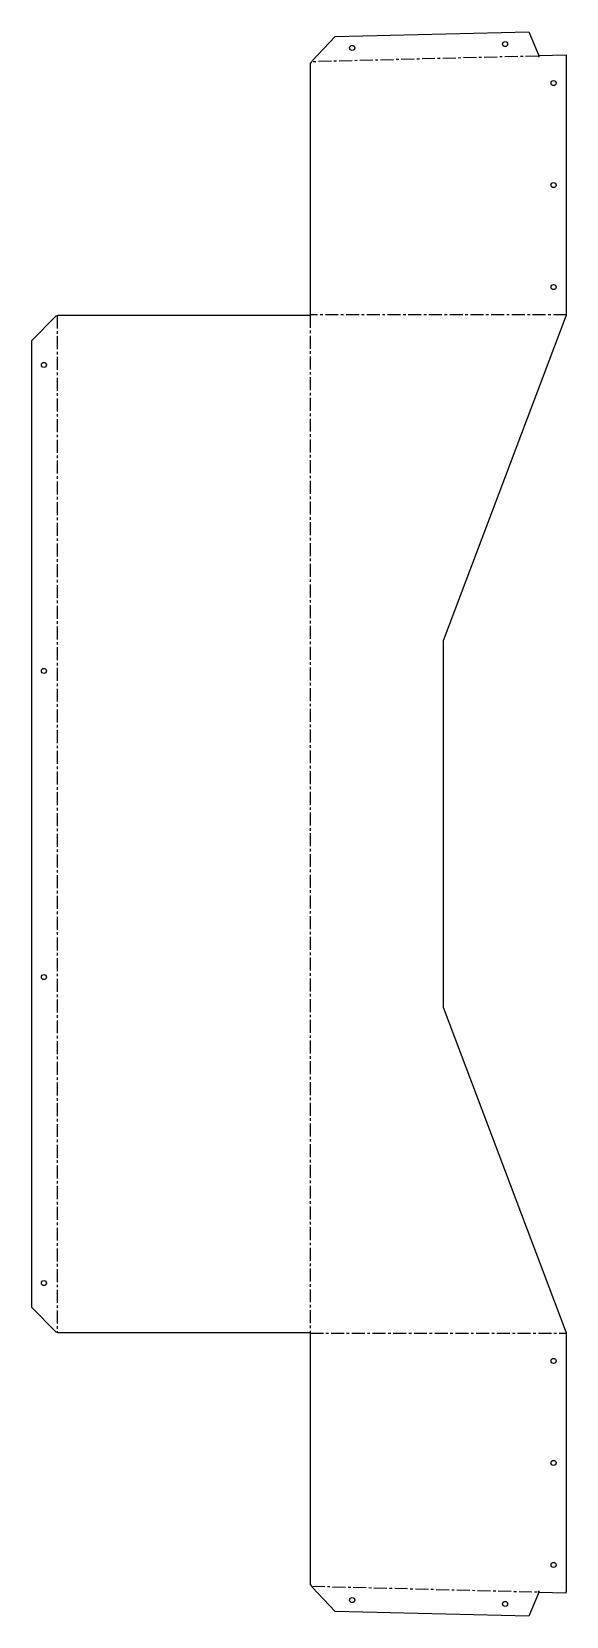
# Model space of a CAD drawing. Header units: millimetres. Extents: x -399 to 125, y -777 to 777.
import ezdxf

# ---------------------------------------------------------------- set-up
doc = ezdxf.new("R2010")
doc.units = ezdxf.units.MM
doc.linetypes.add('CENTERX2', pattern=[20.32, 12.7, -2.54, 2.54, -2.54])

msp = doc.modelspace()

# ---------------------------------------------------------------- linework, layer by layer
at = {"color": 7, "linetype": 'Continuous', "lineweight": 25}
for p, q in [((-101.7, 771.8), (88.3, 776.6)), ((88.3, 776.6), (97.6, 753.9)), ((-124.1, 748.2), (-101.7, 771.8)), ((-125.9, 498.9), (-125.9, 746.1)), ((-125, 746.1), (-125.9, 746.1)), ((-125, 746.1), (-124.1, 748.2)), ((97.6, 753.9), (98, 751.8)), ((98, 753.3), (125, 754)), ((98, 753.3), (98, 751.8)), ((125, 754), (125, 752.5)), ((125, 752.5), (125, 498)), ((-399.1, 473.9), (-375.1, 498)), ((-375.1, 498), (-373.1, 498.9)), ((-373.1, 498.9), (-125.9, 498.9)), ((4.7, 180), (125, 498)), ((-399.1, -473.9), (-399.1, 473.9)), ((4.7, -180), (4.7, 180)), ((125, -498), (4.7, -180)), ((-375.1, -498), (-399.1, -473.9)), ((-373.1, -498.9), (-375.1, -498)), ((-125.9, -498.9), (-373.1, -498.9)), ((-125.9, -746.1), (-125.9, -498.9)), ((125, -498), (125, -752.5)), ((-125, -746.1), (-125.9, -746.1)), ((-124.1, -748.2), (-125, -746.1)), ((-101.7, -771.8), (-124.1, -748.2)), ((97.6, -753.9), (88.3, -776.6)), ((98, -751.8), (97.6, -753.9)), ((98, -753.3), (98, -751.8)), ((125, -754), (98, -753.3)), ((125, -754), (125, -752.5)), ((88.3, -776.6), (-101.7, -771.8))]:
    msp.add_line(p, q, dxfattribs=at)
at = {"color": 7, "linetype": 'CENTERX2'}
for p, q in [((97.8, 752.8), (-124.5, 747.1)), ((-374.1, 498.4), (-374.1, -498.4)), ((-126, 498.9), (-126, -498.9)), ((125, 499), (-125.9, 499)), ((-125.9, -499), (125, -499)), ((-124.5, -747.1), (97.8, -752.8))]:
    msp.add_line(p, q, dxfattribs=at)
at = {"color": 7, "linetype": 'Continuous', "lineweight": 25}
for centre in [(-84.9, 760.7), (65, 764.5), (112.5, 726.3), (112.5, 626.3), (112.5, 526.3), (-387.1, 450), (-387.1, 150), (-387.1, -150), (-387.1, -450), (112.5, -526.3), (112.5, -626.3), (112.5, -726.3), (-84.9, -760.7), (65, -764.5)]:
    msp.add_circle(centre, 2.5, dxfattribs=at)

doc.saveas('drawing.dxf')
